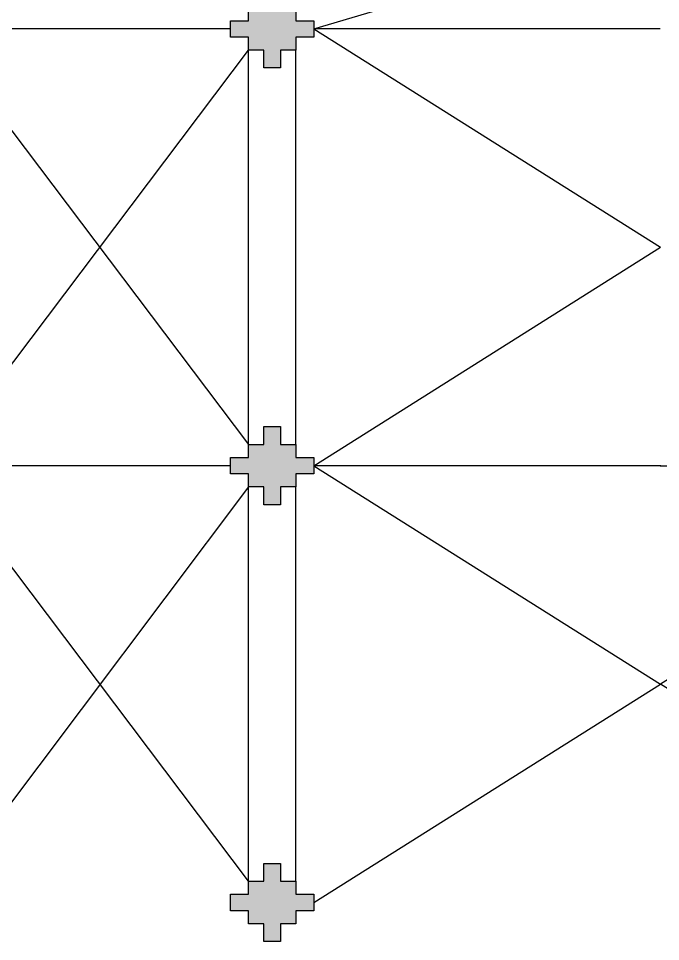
# Model space of a CAD drawing. Extents: x 309 to 370, y -277 to -28.
# Drawn here: x 326.28 to 339.46, y -277.01 to -258.07 of the extents above; entities that cross this region are included whole.
import ezdxf

# ---------------------------------------------------------------- set-up
doc = ezdxf.new("R2010")
doc.units = 0
for name, color, linetype in [('BASE_PLAN', 7, 'CONTINUOUS'), ('POCHE', 7, 'CONTINUOUS'), ('VAULT_LINES', 7, 'CONTINUOUS')]:
    doc.layers.add(name, color=color, linetype=linetype)

# ---------------------------------------------------------------- blocks, each defined once
blk = doc.blocks.new('*U44')
at = {"layer": 'POCHE', "linetype": 'CONTINUOUS'}
for points in [[(331.322, -257.852), (331.322, -257.488), (331.66, -259.09)], [(331.66, -257.852), (331.322, -257.488), (331.66, -257.488)], [(331.66, -259.09), (331.322, -257.488), (331.66, -258.726)], [(331.66, -258.726), (331.322, -257.488), (331.66, -257.852)], [(331.004, -258.121), (331.004, -257.852), (331.322, -258.726)], [(331.322, -258.726), (331.004, -257.852), (331.322, -257.852)], [(331.322, -258.726), (331.322, -257.852), (331.66, -259.09)], [(331.66, -258.726), (331.66, -257.852), (331.977, -258.726)], [(331.977, -258.121), (331.66, -257.852), (331.977, -257.852)], [(331.977, -258.726), (331.66, -257.852), (331.977, -258.457)], [(331.977, -258.457), (331.66, -257.852), (331.977, -258.121)], [(330.634, -258.457), (330.634, -258.121), (331.004, -258.457)], [(331.004, -258.457), (330.634, -258.121), (331.004, -258.121)], [(331.004, -258.457), (331.004, -258.121), (331.322, -258.726)], [(331.977, -258.457), (331.977, -258.121), (332.348, -258.457)], [(332.348, -258.457), (331.977, -258.121), (332.348, -258.121)], [(331.004, -258.726), (331.004, -258.457), (331.322, -258.726)], [(331.322, -259.09), (331.322, -258.726), (331.66, -259.09)]]:
    blk.add_solid(points, dxfattribs=at)
blk = doc.blocks.new('*U45')
at = {"layer": 'POCHE', "linetype": 'CONTINUOUS'}
for points in [[(331.322, -266.814), (331.322, -266.449), (331.66, -268.051)], [(331.66, -266.814), (331.322, -266.449), (331.66, -266.449)], [(331.66, -268.051), (331.322, -266.449), (331.66, -267.687)], [(331.66, -267.687), (331.322, -266.449), (331.66, -266.814)], [(331.004, -267.082), (331.004, -266.814), (331.322, -267.687)], [(331.322, -267.687), (331.004, -266.814), (331.322, -266.814)], [(331.322, -267.687), (331.322, -266.814), (331.66, -268.051)], [(331.66, -267.687), (331.66, -266.814), (331.977, -267.687)], [(331.977, -267.082), (331.66, -266.814), (331.977, -266.814)], [(331.977, -267.687), (331.66, -266.814), (331.977, -267.419)], [(331.977, -267.419), (331.66, -266.814), (331.977, -267.082)], [(330.634, -267.419), (330.634, -267.082), (331.004, -267.419)], [(331.004, -267.419), (330.634, -267.082), (331.004, -267.082)], [(331.004, -267.419), (331.004, -267.082), (331.322, -267.687)], [(331.977, -267.419), (331.977, -267.082), (332.348, -267.419)], [(332.348, -267.419), (331.977, -267.082), (332.348, -267.082)], [(331.004, -267.687), (331.004, -267.419), (331.322, -267.687)], [(331.322, -268.051), (331.322, -267.687), (331.66, -268.051)]]:
    blk.add_solid(points, dxfattribs=at)
blk = doc.blocks.new('*U46')
at = {"layer": 'POCHE', "linetype": 'CONTINUOUS'}
for points in [[(331.322, -275.775), (331.322, -275.411), (331.66, -277.013)], [(331.66, -275.775), (331.322, -275.411), (331.66, -275.411)], [(331.66, -277.013), (331.322, -275.411), (331.66, -276.648)], [(331.66, -276.648), (331.322, -275.411), (331.66, -275.775)], [(331.004, -276.043), (331.004, -275.775), (331.322, -276.648)], [(331.322, -276.648), (331.004, -275.775), (331.322, -275.775)], [(331.322, -276.648), (331.322, -275.775), (331.66, -277.013)], [(331.66, -276.648), (331.66, -275.775), (331.977, -276.648)], [(331.977, -276.043), (331.66, -275.775), (331.977, -275.775)], [(331.977, -276.648), (331.66, -275.775), (331.977, -276.38)], [(331.977, -276.38), (331.66, -275.775), (331.977, -276.043)], [(330.634, -276.38), (330.634, -276.043), (331.004, -276.38)], [(331.004, -276.38), (330.634, -276.043), (331.004, -276.043)], [(331.004, -276.38), (331.004, -276.043), (331.322, -276.648)], [(331.977, -276.38), (331.977, -276.043), (332.348, -276.38)], [(332.348, -276.38), (331.977, -276.043), (332.348, -276.043)], [(331.004, -276.648), (331.004, -276.38), (331.322, -276.648)], [(331.322, -277.013), (331.322, -276.648), (331.66, -277.013)]]:
    blk.add_solid(points, dxfattribs=at)

msp = doc.modelspace()

# ---------------------------------------------------------------- linework, layer by layer
at = {"layer": 'BASE_PLAN'}
for p, q in [((331.004, -258.121), (331.004, -257.852)), ((331.977, -257.852), (331.977, -258.121)), ((330.634, -258.457), (330.634, -258.121)), ((330.634, -258.121), (331.004, -258.121)), ((331.977, -258.121), (332.348, -258.121)), ((332.348, -258.121), (332.348, -258.457)), ((331.004, -258.457), (330.634, -258.457)), ((331.004, -258.726), (331.004, -258.457)), ((332.348, -258.457), (331.977, -258.457)), ((331.977, -258.457), (331.977, -258.726)), ((331.322, -258.726), (331.004, -258.726)), ((331.322, -259.09), (331.322, -258.726)), ((331.977, -258.726), (331.66, -258.726)), ((331.66, -258.726), (331.66, -259.09)), ((331.66, -259.09), (331.322, -259.09)), ((331.322, -266.814), (331.322, -266.449)), ((331.322, -266.449), (331.66, -266.449)), ((331.66, -266.449), (331.66, -266.814)), ((331.004, -267.082), (331.004, -266.814)), ((331.004, -266.814), (331.322, -266.814)), ((331.66, -266.814), (331.977, -266.814)), ((331.977, -266.814), (331.977, -267.082)), ((330.634, -267.419), (330.634, -267.082)), ((330.634, -267.082), (331.004, -267.082)), ((331.977, -267.082), (332.348, -267.082)), ((332.348, -267.082), (332.348, -267.419)), ((331.004, -267.419), (330.634, -267.419)), ((331.004, -267.687), (331.004, -267.419)), ((332.348, -267.419), (331.977, -267.419)), ((331.977, -267.419), (331.977, -267.687)), ((331.322, -267.687), (331.004, -267.687)), ((331.322, -268.051), (331.322, -267.687)), ((331.977, -267.687), (331.66, -267.687)), ((331.66, -267.687), (331.66, -268.051)), ((331.66, -268.051), (331.322, -268.051)), ((331.322, -275.775), (331.322, -275.411)), ((331.322, -275.411), (331.66, -275.411)), ((331.66, -275.411), (331.66, -275.775)), ((331.004, -276.043), (331.004, -275.775)), ((331.004, -275.775), (331.322, -275.775)), ((331.66, -275.775), (331.977, -275.775)), ((331.977, -275.775), (331.977, -276.043)), ((330.634, -276.38), (330.634, -276.043)), ((330.634, -276.043), (331.004, -276.043)), ((331.977, -276.043), (332.348, -276.043)), ((332.348, -276.043), (332.348, -276.38)), ((331.004, -276.38), (330.634, -276.38)), ((331.004, -276.648), (331.004, -276.38)), ((332.348, -276.38), (331.977, -276.38)), ((331.977, -276.38), (331.977, -276.648)), ((331.322, -276.648), (331.004, -276.648)), ((331.322, -277.013), (331.322, -276.648)), ((331.977, -276.648), (331.66, -276.648)), ((331.66, -276.648), (331.66, -277.013)), ((331.66, -277.013), (331.322, -277.013))]:
    msp.add_line(p, q, dxfattribs=at)
at = {"layer": 'VAULT_LINES'}
for p, q in [((332.348, -258.289), (339.459, -256.169)), ((330.634, -258.289), (325.214, -258.289)), ((339.459, -258.289), (332.348, -258.289)), ((332.348, -258.289), (339.464, -262.77)), ((324.893, -258.726), (331.004, -266.814)), ((324.903, -266.814), (331.004, -258.726)), ((331.004, -266.814), (331.004, -258.726)), ((331.977, -266.814), (331.977, -258.726)), ((332.348, -267.25), (339.464, -262.77)), ((330.645, -267.25), (325.274, -267.25)), ((332.348, -267.25), (339.464, -271.731)), ((339.47, -267.25), (332.359, -267.25)), ((339.459, -267.25), (346.57, -267.25)), ((346.581, -267.25), (339.464, -271.731)), ((331.004, -275.775), (324.903, -267.687)), ((331.004, -267.687), (324.914, -275.775)), ((331.004, -275.775), (331.004, -267.687)), ((331.977, -275.775), (331.977, -267.687)), ((332.348, -276.212), (339.464, -271.731)), ((346.581, -276.212), (339.464, -271.731))]:
    msp.add_line(p, q, dxfattribs=at)

# ---------------------------------------------------------------- block references
at = {"layer": 'POCHE'}
for name in ['*U44', '*U45', '*U46']:
    msp.add_blockref(name, (0, 0), dxfattribs=at)

doc.saveas('drawing.dxf')
